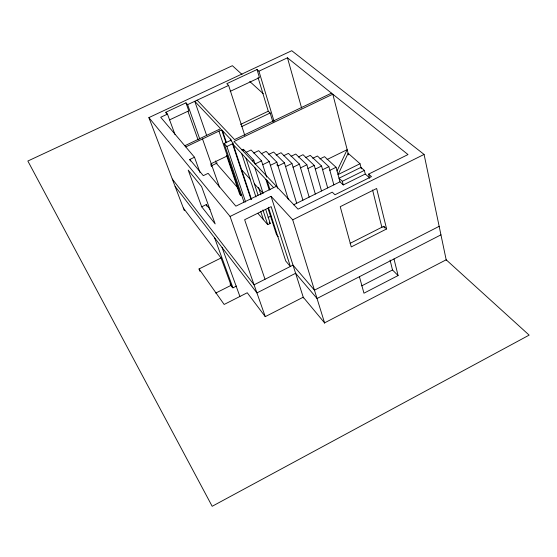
<?xml version="1.0" encoding="UTF-8"?>
<svg xmlns="http://www.w3.org/2000/svg" width="557" height="557" viewBox="0 0 557 557"><rect width="100%" height="100%" fill="white"/><g stroke="black" fill="none" stroke-linecap="round" stroke-linejoin="round"><path stroke-width="0.84" d="M337.048 170.95L347.178 149.666L327.063 159.525M394.001 258.956L398.088 275.548L363.951 293.198L359.432 276.718M440.949 234.845L317.03 298.489L295.614 273.285L256.923 292.912L175.1 186.386M361.716 285.866L392.518 269.992L398.088 275.548M439.167 226.33L314.461 290.169L293.01 265.125L254.083 284.815L172.301 179.041M231.677 286.918L221.038 257.995L199.037 268.954L224.158 304.456L247.252 292.759L265.264 316.648L303.238 297.201L324.571 322.865L446.185 259.799L529.15 335.119L212.175 506.292L27.85 161.022L232.38 65.698L242.037 74.464M386.614 228.962L351.258 246.911L340.23 206.682L376.643 188.489L386.614 228.962L383.773 226.288L350.088 243.36M215.712 293.086L231.099 285.33M230.076 283.952L232.951 287.844L236.53 286.033M424.079 154.428L291.743 50.708L148.886 117.604L230.069 216.457L271.057 196.301L292.71 219.82L424.079 154.428L446.268 260.21M268.084 217.446L270.953 216.019M293.567 204.823L339.986 181.833L343.293 184.938L365.267 174.035L364.355 170.4L360.943 167.379L339.011 178.226L342.318 181.31L343.293 184.938M342.318 181.31L364.355 170.4M369.653 178.289L368.616 174.118L408.002 154.561L287.468 57.81L258.928 71.192L257.014 69.521L226.803 83.682L228.621 85.416L244.808 135.469M257.87 213.331L267.743 224.659L270.236 223.42L265.717 209.523M360.017 163.737L338.036 174.592L348.118 153.279L360.017 163.737L361.305 168.834M315.304 169.112L321.57 166.035L327.683 187.932M322.6 169.725L328.853 166.654L333.852 184.875M329.862 170.338L336.059 167.281L339.986 181.833M293.073 167.239L299.457 164.12L309.142 197.115M312.804 158.265L317.413 156.009L328.853 166.654M226.574 155.584L239.719 194.296L240.763 195.5L242.072 194.859M300.557 167.859L306.872 164.768L315.325 194.052M319.955 158.898L324.522 156.663L336.059 167.281M307.951 168.493L314.252 165.401L321.514 190.981M276.39 186.296L235.862 206.167L208.116 173.345L203.305 175.671L189.805 159.469L194.49 157.227L200.047 172.621M291.088 156.315L295.739 154.045L306.872 164.768M296.686 203.277L284.425 162.839L278.013 165.958L276.822 164.754M298.371 156.97L303.015 154.707L314.252 165.401M201.718 206.814L215.162 223.9L201.592 186.56L188.203 170.122L201.718 206.814L206.257 204.6L210.059 209.362M285.567 166.606L291.952 163.486L302.904 200.2M305.612 157.617L310.235 155.361L321.57 166.035M266.671 177.049L261.525 160.848L255.002 164.009L253.769 160.179L243.416 149.283L241.954 149.986M276.161 155.083L281.034 152.722L291.952 163.486M262.737 164.663L269.219 161.516L277.567 188.203M283.555 155.744L288.435 153.377L299.457 164.12M270.403 165.311L276.85 162.178L288.422 199.768M253.686 153.057L258.636 150.669L269.219 161.516M261.233 153.739L266.155 151.358L276.85 162.178M252.272 160.903L253.769 160.179M268.725 154.414L273.619 152.04L284.425 162.839M211.207 163.667L227.34 155.911M211.089 165.93L217.244 162.971M246.076 152.374L251.061 149.972L261.525 160.848M243.973 202.107L224.13 143.497L231.315 140.058L221.658 129.823L185.773 146.916M331.492 93.151L234.56 139.577L197.129 100.19M224.13 143.497L226.894 146.484L233.418 143.358L230.619 140.392M240.575 124.42L268.265 111.219L270.166 112.987L272.909 122.067M241.613 126.613L270.166 112.987M184.799 145.76L220.614 128.709L194.755 101.297L206.703 135.616M169.579 119.873L188.795 110.836L185.961 102.829L165.861 112.242L166.452 113.844M230.187 91.369L259.458 77.604L257.014 69.521M174.961 134.453L167.469 114.101L160.715 117.269L194.49 157.227M185.961 102.829L187.632 104.639L228.621 85.416M368.616 174.118L371.47 176.639L334.959 194.783L332.25 192.165L298.016 209.16L234.037 141.513L332.794 94.189L348.529 154.874M365.42 174.167L369.305 177.62M249.759 81.468L263.266 93.736M273.633 187.639L232.485 143.803L251.005 199.399M241.682 169.885L250.065 179.089M254.368 183.81L263.183 193.481L254.8 167.58M269.184 222.215L270.236 223.42M238.368 188.517L216.367 163.389L215.517 160.938M278.187 236.634L276.537 234.741L267.987 208.339M165.861 112.242L167.469 114.101M183.33 207.984L221.038 257.995M199.037 268.954L199.963 271.356M148.886 117.604L184.346 210.657M214.549 237.742L232.951 287.844M222.083 247.545L239.9 296.428M189.805 159.469L190.362 160.994M206.257 204.6L206.835 206.174M187.994 111.456L198.09 139.925M187.632 104.639L199.747 138.923M230.069 216.457L265.25 316.606M202.518 138.944L219.423 187.048M210.762 164.106L211.611 166.522M265.014 279.287L244.634 219.723L271.155 206.633L290.364 266.462L285.734 261.017L268.363 207.267M218.936 131.125L240.763 195.5M226.894 146.484L245.637 202.038M222.424 130.637L226.469 142.648M221.658 129.823L226.058 142.87M233.286 144.66L251.52 199.455M230.417 139.111L230.96 140.726M241.675 153.593L255.955 196.976M260.773 211.604L263.454 219.737M243.416 149.283L243.917 150.794M245.978 158.174L258.114 195.242M262.925 209.954L267.743 224.659M258.539 187.451L260.927 194.811M265.87 179.368L269.268 190.021M271.057 196.301L303.488 297.981M267.13 180.712L270.006 189.735M292.71 219.82L324.689 323.255M258.058 77.562L268.265 111.219M258.928 71.192L274.086 121.447M287.468 57.81L301.615 108.072M372.57 189.979L381.935 227.541M390.053 260.084L392.518 269.992M383.773 226.288L384.184 227.938"/></g></svg>
